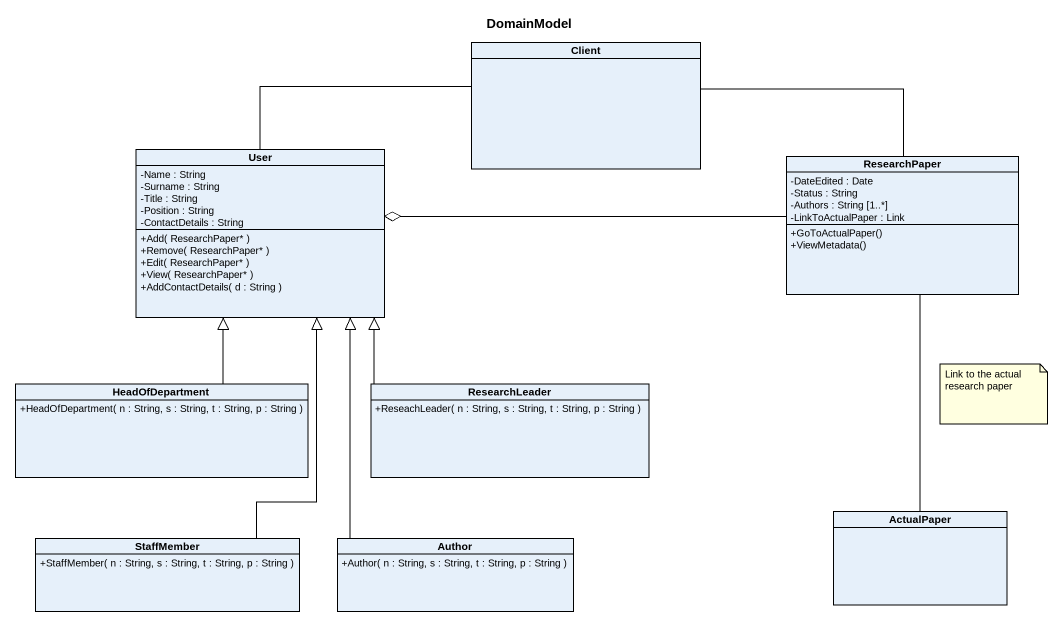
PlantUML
@startuml
title DomainModel
hide circle
hide empty members
skinparam classAttributeIconSize 0
class Client
class User {
  -Name : String
  -Surname : String
  -Title : String
  -Position : String
  -ContactDetails : String
  +Add( ResearchPaper* )
  +Remove( ResearchPaper* )
  +Edit( ResearchPaper* )
  +View( ResearchPaper* )
  +AddContactDetails( d : String )
}
class ResearchPaper {
  -DateEdited : Date
  -Status : String
  -Authors : String [1..*]
  -LinkToActualPaper : Link
  +GoToActualPaper()
  +ViewMetadata()
}
class HeadOfDepartment {
  +HeadOfDepartment( n : String, s : String, t : String, p : String )
}
class ResearchLeader {
  +ReseachLeader( n : String, s : String, t : String, p : String )
}
class ActualPaper
class StaffMember {
  +StaffMember( n : String, s : String, t : String, p : String )
}
class Author {
  +Author( n : String, s : String, t : String, p : String )
}
User -right- Client
User o-right- ResearchPaper
ResearchPaper -left- Client
HeadOfDepartment -up-|> User
ResearchLeader -up-|> User
ActualPaper -up- ResearchPaper
StaffMember -up-|> User
Author -up-|> User
note as N1
  Link to the actual research paper
end note
@enduml
